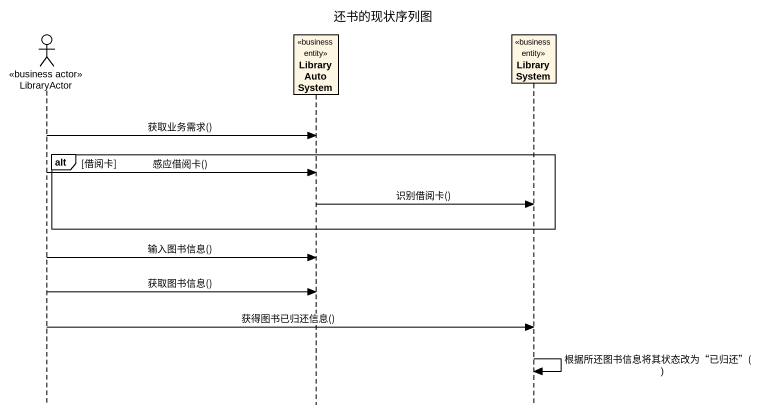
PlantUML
@startuml
title 还书的现状序列图
hide footbox
actor LibraryActor <<business actor>>
participant LibraryAutoSystem <<business entity>>
participant LibrarySystem <<business entity>>

LibraryActor -> LibraryAutoSystem : 获取业务需求()
alt 借阅卡
  LibraryActor -> LibraryAutoSystem : 感应借阅卡()
  LibraryAutoSystem -> LibrarySystem : 识别借阅卡()
end
LibraryActor -> LibraryAutoSystem : 输入图书信息()
LibraryActor -> LibraryAutoSystem : 获取图书信息()
LibraryActor -> LibrarySystem : 获得图书已归还信息()
LibrarySystem -> LibrarySystem : 根据所还图书信息将其状态改为“已归还”()
@enduml
